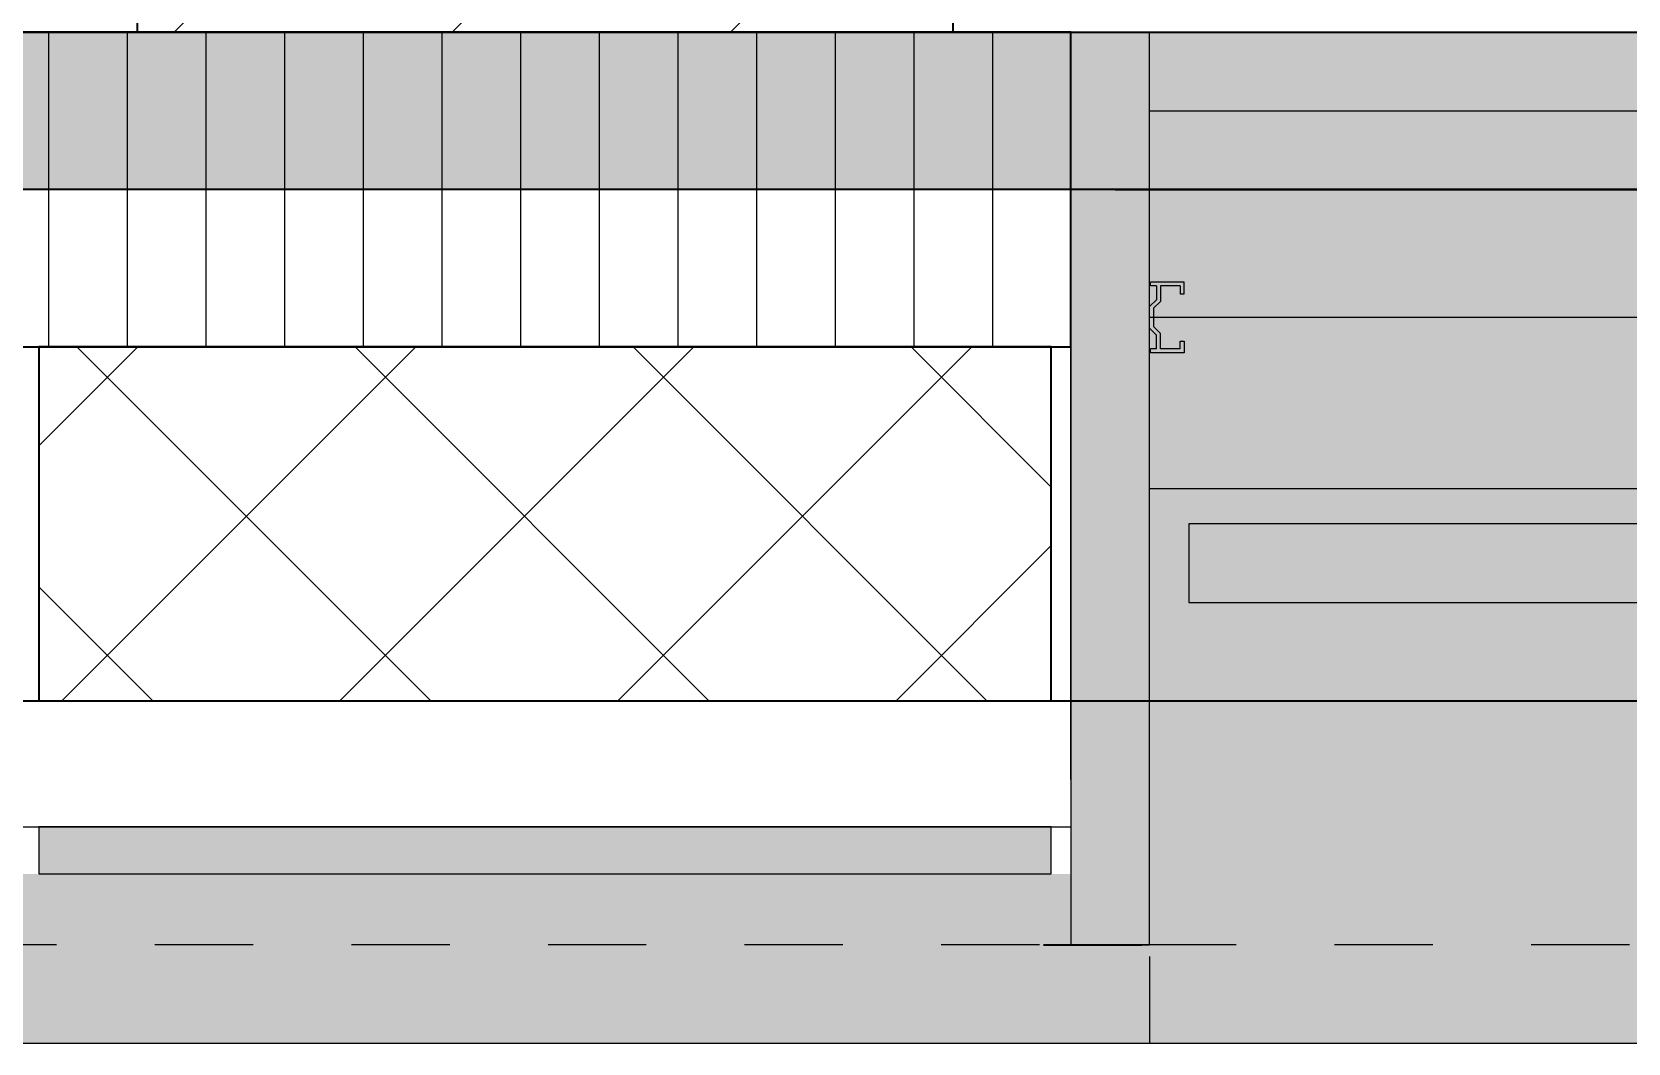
# Model space of a CAD drawing. Header units: centimetres. Extents: x 0.3 to 84.3, y 0.3 to 59.7.
# Drawn here: x 55.863 to 57.487, y 10.696 to 11.724 of the extents above; entities that cross this region are included whole.
import ezdxf

# ---------------------------------------------------------------- set-up
doc = ezdxf.new("R2010")
doc.units = ezdxf.units.CM
for name, pattern in [('AUSGEZOGEN', [0]), ('KURZGESTRICHELT', [0.25, 0.15, -0.1]), ('LINIE_17', [0.05, 0, -0.05]), ('PHANTOM', [63.5, 31.75, -6.35, 6.35, -6.35, 6.35, -6.35]), ('PUNKT', [6.35, 0, -6.35]), ('VERDECKT', [9.525, 6.35, -3.175])]:
    doc.linetypes.add(name, pattern=pattern)
for name, color, linetype, lineweight in [('Allgemein', 7, 'AUSGEZOGEN', 35), ('Beton verdeckt vorne', 7, 'KURZGESTRICHELT', 25), ('Bodenplatte', 7, 'AUSGEZOGEN', 35), ('Daemmung', 7, 'AUSGEZOGEN', 35), ('Decke', 7, 'AUSGEZOGEN', 35), ('Fenster', 7, 'AUSGEZOGEN', 35), ('Holz Fassadenverkleidung', 7, 'AUSGEZOGEN', 35), ('Holzgelaender', 7, 'AUSGEZOGEN', 50), ('Konstruktion oben', 7, 'VERDECKT', 25), ('Rolladen', 7, 'AUSGEZOGEN', 25), ('Spengler', 7, 'AUSGEZOGEN', 35), ('Unterkonstruktion', 7, 'AUSGEZOGEN', 35), ('Wand Beton bewehrt', 7, 'AUSGEZOGEN', 35), ('Wand Mauerwerk tragend', 7, 'AUSGEZOGEN', 35)]:
    doc.layers.add(name, color=color, linetype=linetype, lineweight=lineweight)

msp = doc.modelspace()

# ---------------------------------------------------------------- hatches: boundary and pattern name
at = {"layer": 'Allgemein', "linetype": 'AUSGEZOGEN', "lineweight": 25}
for points in [[(56.92, 11.724), (56.92, 10.796), (57, 10.796), (57, 11.724)], [(56.9, 10.916), (55.87, 10.916), (55.87, 10.868), (56.9, 10.868)]]:
    msp.add_hatch(color=32, dxfattribs=at).paths.add_polyline_path(points)
at = {"layer": 'Bodenplatte', "linetype": 'AUSGEZOGEN', "lineweight": 25, "true_color": 0xe0ffe0}
msp.add_hatch(color=254, dxfattribs=at).paths.add_polyline_path([(31.66, 16.114), (31.66, 15.954), (47.44, 15.954), (47.44, 11.564), (62.72, 11.564), (62.72, 11.724), (47.6, 11.724), (47.6, 16.114)])
at = {"layer": 'Holzgelaender', "linetype": 'AUSGEZOGEN', "lineweight": 25, "true_color": 0xe3e3e3}
msp.add_hatch(color=254, dxfattribs=at).paths.add_polyline_path([(57.04, 11.144), (63.216, 11.144), (63.216, 11.224), (57.04, 11.224)])
at = {"layer": 'Spengler', "linetype": 'AUSGEZOGEN', "lineweight": 25, "true_color": 0xfafafa}
for points in [[(57, 10.696), (63.388, 10.696), (63.388, 15.698), (63.288, 15.698), (63.288, 15.618), (62.8, 15.618), (62.8, 12.0786), (63.1, 12.0786), (63.1, 11.26), (62.4454, 11.26), (62.3654, 11.26), (62.3654, 11.644), (57, 11.644)], [(55.85, 10.868), (55.85, 10.796), (55.77, 10.796), (55.77, 10.696), (57, 10.696), (57, 10.796), (56.92, 10.796), (56.92, 10.868)]]:
    msp.add_hatch(color=7, dxfattribs=at).paths.add_polyline_path(points)
h = msp.add_hatch(color=7, dxfattribs=at)
h.paths.add_polyline_path([(55.85, 10.868), (55.85, 10.796), (55.77, 10.796), (55.77, 10.696), (57, 10.696), (57, 10.796), (56.92, 10.796), (56.92, 10.868)])
h.paths.add_polyline_path([(44.82, 10.868), (44.82, 10.796), (44.74, 10.796), (44.74, 10.696), (49.64, 10.696), (49.64, 10.796), (49.56, 10.796), (49.56, 10.868)])

# ---------------------------------------------------------------- linework, layer by layer
at = {"layer": 'Allgemein', "color": 7, "linetype": 'AUSGEZOGEN', "lineweight": 25}
for p, q in [((56.92, 11.724), (56.92, 11.404)), ((57, 11.724), (56.92, 11.724)), ((57, 10.796), (57, 11.724)), ((56.92, 11.404), (56.92, 10.964)), ((56.92, 10.964), (56.92, 10.916)), ((55.89, 10.916), (55.87, 10.916)), ((55.87, 10.916), (55.87, 10.868)), ((56.88, 10.916), (55.89, 10.916)), ((56.9, 10.916), (56.88, 10.916)), ((56.9, 10.868), (56.9, 10.916)), ((56.92, 10.916), (56.92, 10.796)), ((55.87, 10.868), (56.9, 10.868)), ((56.92, 10.796), (57, 10.796))]:
    msp.add_line(p, q, dxfattribs=at)
at = {"layer": 'Beton verdeckt vorne', "color": 7, "linetype": 'VERDECKT', "lineweight": 25}
for p, q in [((49.54, 11.044), (55.87, 11.044)), ((56.9, 11.044), (62.72, 11.044))]:
    msp.add_line(p, q, dxfattribs=at)
at = {"layer": 'Bodenplatte', "color": 92, "linetype": 'VERDECKT', "lineweight": 35, "true_color": 0x00c600}
for p, q in [((47.6, 11.724), (62.72, 11.724)), ((47.44, 11.564), (62.72, 11.564)), ((31.34, 11.044), (62.72, 11.044))]:
    msp.add_line(p, q, dxfattribs=at)
at = {"layer": 'Daemmung', "color": 7, "linetype": 'AUSGEZOGEN', "lineweight": 35}
for p, q in [((55.97, 11.724), (55.85, 11.724)), ((56.8, 11.724), (55.97, 11.724)), ((56.92, 11.724), (56.8, 11.724)), ((56.92, 11.404), (56.92, 11.724)), ((55.85, 11.404), (55.87, 11.404)), ((55.87, 11.404), (56.9, 11.404)), ((56.9, 11.404), (56.92, 11.404))]:
    msp.add_line(p, q, dxfattribs=at)
at = {"layer": 'Daemmung', "color": 7, "linetype": 'AUSGEZOGEN', "lineweight": 25}
for points in [[(55.88, 11.724), (55.88, 11.724), (55.88, 11.404)], [(55.96, 11.724), (55.96, 11.724), (55.96, 11.404)], [(55.96, 11.724), (55.96, 11.724), (55.96, 11.404)], [(56.04, 11.724), (56.04, 11.724), (56.04, 11.404)], [(56.12, 11.724), (56.12, 11.724), (56.12, 11.404)], [(56.2, 11.724), (56.2, 11.724), (56.2, 11.404), (56.2, 11.404)], [(56.28, 11.724), (56.28, 11.724), (56.28, 11.404), (56.28, 11.404)], [(56.28, 11.724), (56.28, 11.724), (56.28, 11.404), (56.28, 11.404)], [(56.36, 11.724), (56.36, 11.724), (56.36, 11.404), (56.36, 11.404)], [(56.44, 11.724), (56.44, 11.724), (56.44, 11.404), (56.44, 11.404)], [(56.52, 11.724), (56.52, 11.724), (56.52, 11.404), (56.52, 11.404)], [(56.6, 11.724), (56.6, 11.404), (56.6, 11.404)], [(56.6, 11.724), (56.6, 11.404), (56.6, 11.404)], [(56.68, 11.724), (56.68, 11.404), (56.68, 11.404)], [(56.76, 11.724), (56.76, 11.404), (56.76, 11.404)], [(56.84, 11.724), (56.84, 11.404), (56.84, 11.404)], [(56.92, 11.724), (56.92, 11.564), (56.92, 11.404), (56.92, 11.404)]]:
    msp.add_lwpolyline(points, dxfattribs=at)
at = {"layer": 'Decke', "color": 96, "linetype": 'PHANTOM', "lineweight": 35, "true_color": 0x006e00}
for p, q in [((47.6, 11.724), (62.72, 11.724)), ((62.72, 11.564), (47.44, 11.564)), ((31.34, 11.044), (62.72, 11.044))]:
    msp.add_line(p, q, dxfattribs=at)
at = {"layer": 'Fenster', "color": 7, "linetype": 'AUSGEZOGEN', "lineweight": 25}
for p, q in [((57.0396, 11.724), (56.9624, 11.724)), ((57.0396, 11.724), (59.5511, 11.724)), ((57, 11.644), (62.3654, 11.644))]:
    msp.add_line(p, q, dxfattribs=at)
for centre, start, end in [((56.9624, 11.7244), 180, 270), ((57.0396, 11.7244), 270, 0)]:
    msp.add_arc(centre, 0.0004, start, end, dxfattribs=at)
at = {"layer": 'Holz Fassadenverkleidung', "color": 7, "linetype": 'LINIE_17', "lineweight": 25}
msp.add_line((63.288, 10.796), (31.092, 10.796), dxfattribs=at)
at = {"layer": 'Holzgelaender', "color": 7, "linetype": 'AUSGEZOGEN', "lineweight": 25}
for p, q in [((57.04, 11.224), (57.04, 11.144)), ((63.136, 11.224), (57.04, 11.224)), ((57.04, 11.144), (63.216, 11.144))]:
    msp.add_line(p, q, dxfattribs=at)
at = {"layer": 'Konstruktion oben', "color": 7, "linetype": 'PUNKT', "lineweight": 35}
msp.add_line((31.092, 10.796), (63.288, 10.796), dxfattribs=at)
at = {"layer": 'Rolladen', "color": 7, "linetype": 'AUSGEZOGEN', "lineweight": 25}
for p, q in [((57.001, 11.466), (57.001, 11.47)), ((57.035, 11.47), (57.001, 11.47)), ((57.007, 11.466), (57.001, 11.466)), ((57.007, 11.466), (57.007, 11.452)), ((57.011, 11.466), (57.011, 11.4503)), ((57.031, 11.466), (57.011, 11.466)), ((57.031, 11.466), (57.031, 11.458)), ((57.035, 11.458), (57.035, 11.47)), ((57.007, 11.452), (57, 11.445)), ((57.011, 11.4503), (57.004, 11.4433)), ((57.031, 11.458), (57.035, 11.458)), ((57, 11.423), (57, 11.445)), ((57, 11.429), (57, 11.439)), ((57.004, 11.4433), (57.004, 11.4247)), ((57, 11.428), (57, 11.429)), ((57.007, 11.416), (57, 11.423)), ((57.011, 11.4177), (57.004, 11.4247)), ((57.007, 11.402), (57.007, 11.416)), ((57.011, 11.402), (57.011, 11.4177)), ((57.007, 11.402), (57.001, 11.402)), ((57.001, 11.398), (57.001, 11.402)), ((57.031, 11.402), (57.011, 11.402)), ((57.031, 11.41), (57.035, 11.41)), ((57.031, 11.402), (57.031, 11.41)), ((57.035, 11.41), (57.035, 11.398)), ((57.035, 11.398), (57.001, 11.398))]:
    msp.add_line(p, q, dxfattribs=at)
at = {"layer": 'Rolladen', "color": 7, "linetype": 'PHANTOM', "lineweight": 25}
for p, q in [((62.3654, 11.434), (57, 11.434)), ((57, 11.26), (63.1, 11.26))]:
    msp.add_line(p, q, dxfattribs=at)
at = {"layer": 'Spengler', "color": 7, "linetype": 'AUSGEZOGEN', "lineweight": 25}
for p, q in [((57, 10.784), (57, 10.696)), ((44.78, 10.696), (63.388, 10.696)), ((55.81, 10.696), (56.96, 10.696))]:
    msp.add_line(p, q, dxfattribs=at)
at = {"layer": 'Unterkonstruktion', "color": 7, "linetype": 'AUSGEZOGEN', "lineweight": 25}
for p, q in [((55.87, 11.404), (55.85, 11.404)), ((55.87, 11.044), (55.87, 11.404)), ((56.92, 11.404), (56.9, 11.404)), ((56.9, 11.404), (56.9, 11.044)), ((56.92, 10.964), (56.92, 11.404)), ((55.89, 11.044), (55.87, 11.044)), ((56.88, 11.044), (55.89, 11.044)), ((56.9, 11.044), (56.88, 11.044)), ((55.85, 10.916), (55.87, 10.916)), ((55.87, 10.916), (55.89, 10.916)), ((55.89, 10.916), (56.88, 10.916)), ((56.88, 10.916), (56.9, 10.916)), ((56.9, 10.916), (56.92, 10.916))]:
    msp.add_line(p, q, dxfattribs=at)
at = {"layer": 'Wand Beton bewehrt', "color": 7, "linetype": 'AUSGEZOGEN', "lineweight": 35}
for p, q in [((56.9, 11.404), (55.87, 11.404)), ((55.87, 11.404), (55.87, 11.044)), ((56.9, 11.044), (56.9, 11.404)), ((55.87, 11.044), (55.89, 11.044)), ((55.89, 11.044), (56.88, 11.044)), ((56.88, 11.044), (56.9, 11.044))]:
    msp.add_line(p, q, dxfattribs=at)
at = {"layer": 'Wand Beton bewehrt', "color": 7, "linetype": 'AUSGEZOGEN', "lineweight": 25}
for p, q in [((55.87, 11.3034), (55.9706, 11.404)), ((55.8935, 11.044), (56.2535, 11.404)), ((56.2688, 11.044), (55.9088, 11.404)), ((56.1763, 11.044), (56.5363, 11.404)), ((56.5517, 11.044), (56.1917, 11.404)), ((56.4591, 11.044), (56.8191, 11.404)), ((56.8345, 11.044), (56.4745, 11.404)), ((56.9, 11.2614), (56.7574, 11.404)), ((56.742, 11.044), (56.9, 11.202)), ((55.986, 11.044), (55.87, 11.16))]:
    msp.add_line(p, q, dxfattribs=at)
at = {"layer": 'Wand Mauerwerk tragend', "color": 7, "linetype": 'AUSGEZOGEN', "lineweight": 35}
for p, q in [((55.97, 12.074), (55.97, 11.724)), ((56.8, 11.724), (56.8, 12.074)), ((55.97, 11.724), (56.8, 11.724))]:
    msp.add_line(p, q, dxfattribs=at)
at = {"layer": 'Wand Mauerwerk tragend', "color": 7, "linetype": 'AUSGEZOGEN', "lineweight": 25}
for p, q in [((56.0078, 11.724), (56.3578, 12.074)), ((56.2906, 11.724), (56.6406, 12.074)), ((56.5735, 11.724), (56.8, 11.9505))]:
    msp.add_line(p, q, dxfattribs=at)

doc.saveas('drawing.dxf')
